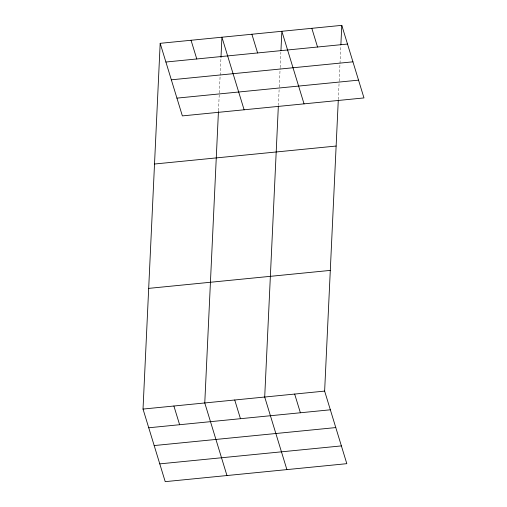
<?xml version="1.0" encoding="UTF-8"?>
<svg xmlns="http://www.w3.org/2000/svg" width="507" height="507" viewBox="0 0 507 507"><rect width="100%" height="100%" fill="white"/><g stroke="black" fill="none" stroke-linecap="round" stroke-linejoin="round"><path stroke-width="0.38" stroke-dasharray="2.54 1.9" d="M218.479 110.716L219.278 93.694M219.316 92.92L220.982 57.329M278.375 105.557L279.205 87.762M279.243 86.989L280.118 68.42M280.149 67.646L280.878 52.17M338.302 99.626L339.139 81.83M339.177 81.057L340.843 45.465"/><path stroke-width="0.76" d="M338.27 100.399L324.632 391.1L346.82 463.677L165.212 481.65L143.025 409.073L160.18 43.323L341.788 25.35L363.975 97.927L182.368 115.9L160.18 43.323M218.441 111.489L204.771 402.964L226.959 475.541M220.982 57.329L221.927 37.214L244.114 109.791M278.337 106.331L264.705 397.032L286.892 469.609M280.948 50.624L281.854 31.282L304.048 103.859M340.881 44.692L341.788 25.35M165.897 62.025L347.504 44.052M171.334 79.808L352.942 61.829M176.93 98.124L358.544 80.144M154.515 164.021L336.128 146.048M148.684 288.375L330.291 270.402M143.025 409.073L324.632 391.1M148.741 427.775L330.349 409.802M154.179 445.558L335.786 427.578M159.775 463.873L341.388 445.9M311.824 28.316L317.54 47.018M251.89 34.248L257.607 52.95M191.05 40.268L196.773 58.97M294.668 394.066L300.385 412.768M234.735 399.998L240.457 418.7M173.895 406.018L179.617 424.72"/></g></svg>
